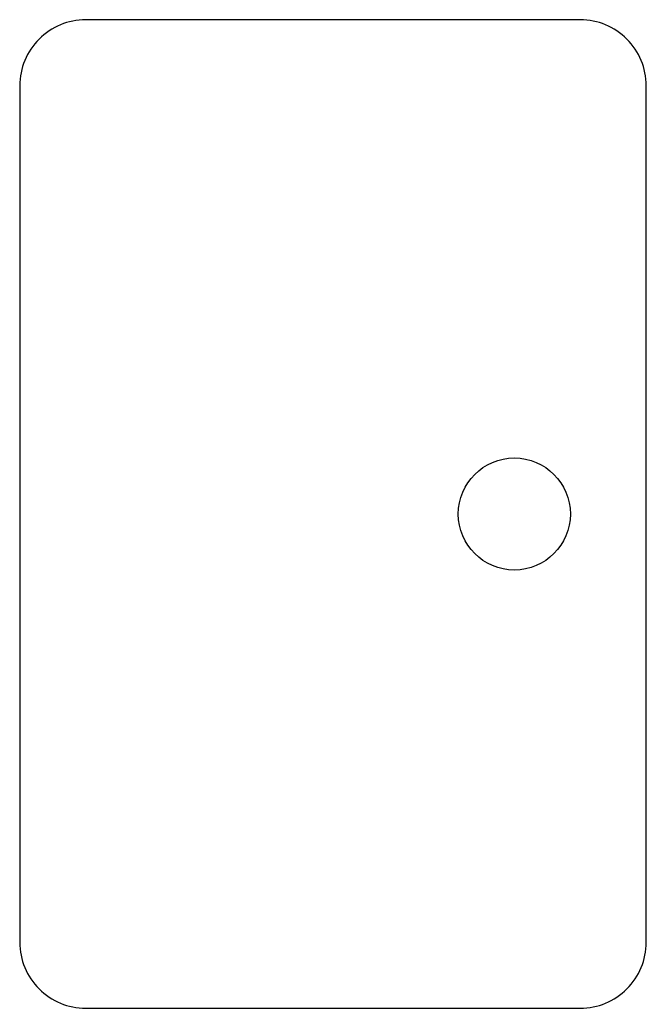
# Model space of a CAD drawing. Extents: x 0 to 19, y 0 to 30.
import ezdxf

# ---------------------------------------------------------------- set-up
doc = ezdxf.new("R2010")
doc.units = 0
doc.layers.get('0').update_dxf_attribs({"linetype": 'continuous'})

# ---------------------------------------------------------------- blocks, each defined once
blk = doc.blocks.new('SKETCH')
at = {"color": 7}
blk.add_lwpolyline([(2, 0), (17, 0, 0.414214), (19, 2), (19, 28, 0.414214), (17, 30), (2, 30, 0.414214), (0, 28), (0, 2, 0.414214)], format="xyb", close=True, dxfattribs=at)
blk.add_circle((15, 15), 1.7, dxfattribs=at)

msp = doc.modelspace()

# ---------------------------------------------------------------- block references
at = {"color": 7}
msp.add_blockref('SKETCH', (0, 0), dxfattribs=at)

doc.saveas('drawing.dxf')
